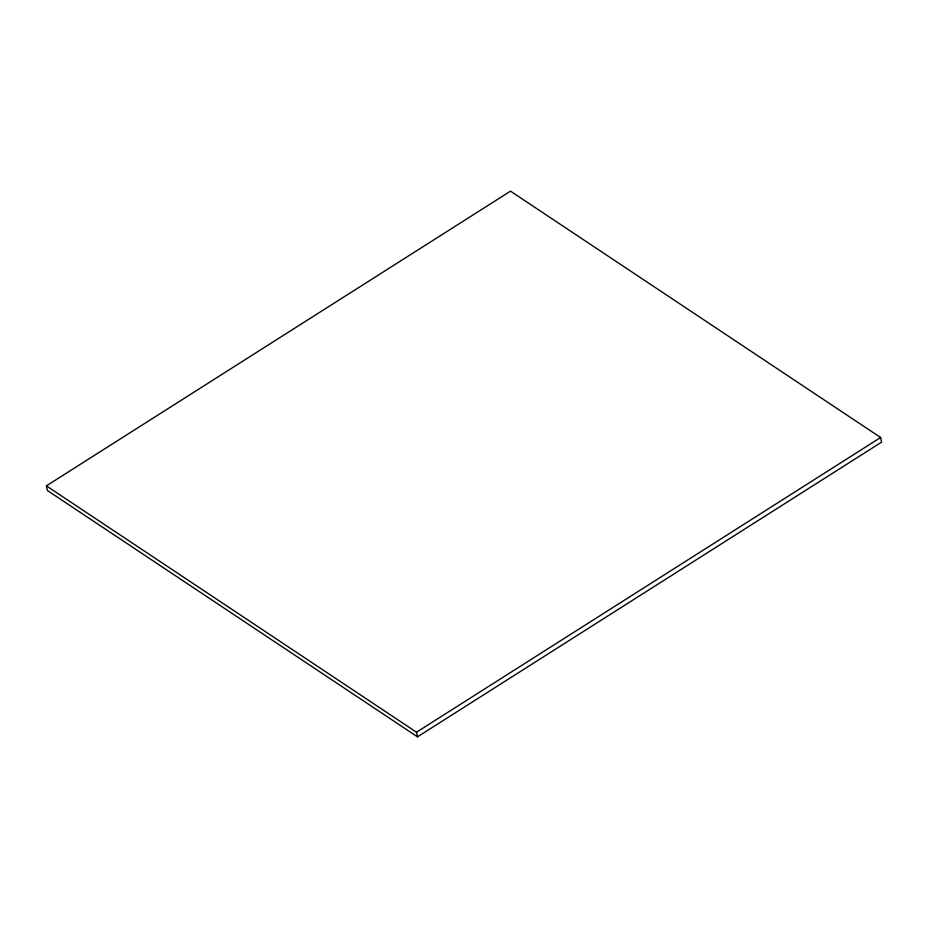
<?xml version="1.0" encoding="UTF-8"?>
<svg xmlns="http://www.w3.org/2000/svg" width="928" height="928" viewBox="0 0 928 928"><rect width="100%" height="100%" fill="white"/><g stroke="black" fill="none" stroke-linecap="round" stroke-linejoin="round"><path stroke-width="1.39" d="M46.4 485.866L510.504 191.156L880.614 437.506L881.6 442.134L417.496 736.844L47.386 490.494L46.4 485.866L416.51 732.215L417.496 736.844M416.51 732.215L880.614 437.506"/></g></svg>
